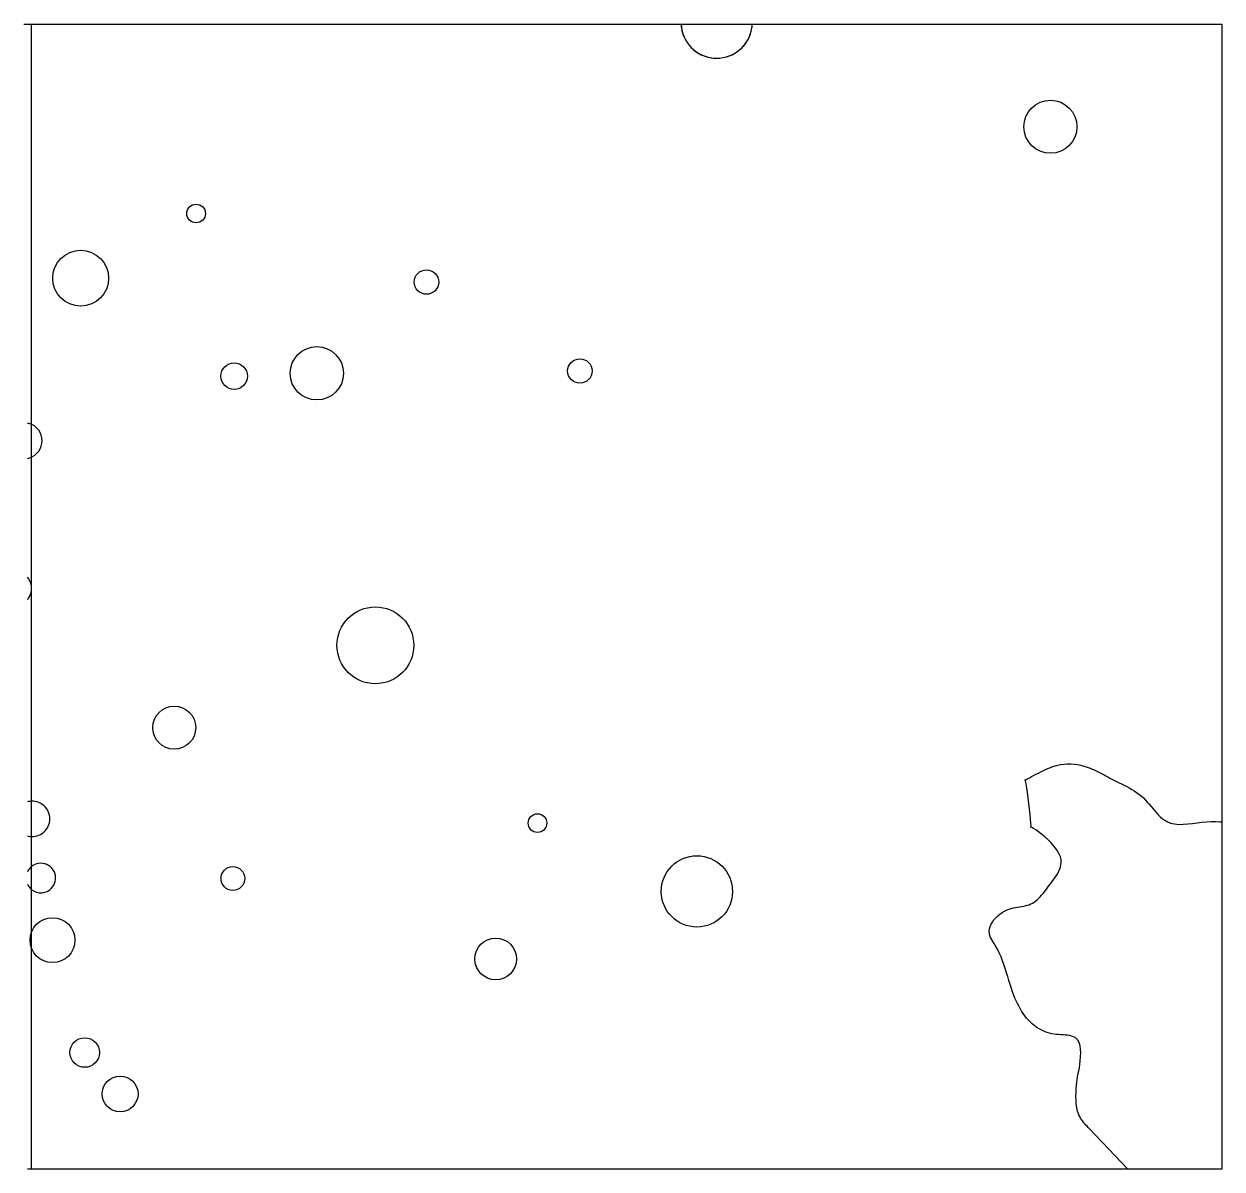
# Model space of a CAD drawing. Extents: x 2.05 to 3.08, y -0.44 to 0.54.
import ezdxf

# ---------------------------------------------------------------- set-up
doc = ezdxf.new("R2010")
doc.units = 0
for name, color, linetype in [('LAYER1', 7, 'CONTINUOUS'), ('LAYER10', 1, 'CONTINUOUS'), ('LAYER12', 5, 'CONTINUOUS')]:
    doc.layers.add(name, color=color, linetype=linetype)

msp = doc.modelspace()

# ---------------------------------------------------------------- linework, layer by layer
at = {"layer": 'LAYER1', "color": 7, "linetype": 'CONTINUOUS'}
for centre, radius in [((2.9277, 0.4543), 0.0228), ((2.1938, 0.3798), 0.008), ((2.0946, 0.3242), 0.024), ((2.3917, 0.3209), 0.0105), ((2.2975, 0.2425), 0.0229), ((2.2265, 0.2401), 0.0114), ((2.5235, 0.2445), 0.0105), ((2.3478, 0.0088), 0.033), ((2.175, -0.0619), 0.0185), ((2.4871, -0.1439), 0.008), ((2.624, -0.2026), 0.0306), ((2.2254, -0.1915), 0.0102), ((2.0704, -0.2445), 0.0193), ((2.4512, -0.2606), 0.0179), ((2.0981, -0.341), 0.0127), ((2.1285, -0.3766), 0.0154)]:
    msp.add_circle(centre, radius, dxfattribs=at)
for centre, radius, start, end in [((2.641, 0.5438), 0.0306, -177.8136, -171.5537), ((2.641, 0.5438), 0.0306, -177.8136, -8.4463), ((2.641, 0.5438), 0.0306, -171.5537, -8.4462), ((2.641, 0.5438), 0.0306, -8.4463, -2.1864), ((2.641, 0.5438), 0.0306, -8.4463, -2.1864), ((2.0461, 0.1846), 0.0154, 71.7646, 79.4698), ((2.0461, 0.1846), 0.0154, -71.7645, 71.7646), ((2.0461, 0.1846), 0.0154, -79.4701, -71.7643), ((2.0381, 0.0577), 0.0144, 27.4535, 41.6187), ((2.0381, 0.0577), 0.0144, -27.4535, 27.4535), ((2.0381, 0.0577), 0.0144, -41.6189, -27.4616), ((2.0529, -0.1403), 0.0152, 97.6482, 105.3665), ((2.0529, -0.1403), 0.0152, -0.1349, 97.6478), ((2.0529, -0.1403), 0.0152, -97.6482, -0.1349), ((2.0529, -0.1403), 0.0152, -105.3665, -97.6487), ((2.0604, -0.1911), 0.0127, 138.6404, 155.3197), ((2.0604, -0.1911), 0.0127, -53.2635, 138.6405), ((2.0604, -0.1911), 0.0127, -155.328, -138.6384), ((2.0604, -0.1911), 0.0127, -138.6404, -53.2637)]:
    msp.add_arc(centre, radius, start, end, dxfattribs=at)
at = {"layer": 'LAYER10', "color": 1, "linetype": 'CONTINUOUS'}
for points in [[(2.9612, -0.4065), (2.9602, -0.4055), (2.9592, -0.4044), (2.9582, -0.4033), (2.9572, -0.4022), (2.9562, -0.401), (2.9553, -0.3998), (2.9544, -0.3986), (2.9536, -0.3973), (2.9529, -0.3959), (2.9522, -0.3945), (2.9516, -0.3929), (2.9511, -0.3913), (2.9504, -0.3883), (2.95, -0.3851), (2.9498, -0.3818), (2.9497, -0.3785), (2.9498, -0.3752), (2.9499, -0.3721), (2.9502, -0.3691), (2.9504, -0.3665), (2.9507, -0.3643), (2.9509, -0.3625), (2.9511, -0.3613), (2.9512, -0.3608), (2.9512, -0.3608), (2.9512, -0.3608), (2.9512, -0.3608), (2.9512, -0.3608), (2.9512, -0.3608), (2.9512, -0.3608), (2.9512, -0.3608), (2.9512, -0.3608), (2.9512, -0.3608), (2.9512, -0.3608), (2.9512, -0.3608), (2.9512, -0.3608), (2.9513, -0.3601), (2.9517, -0.3587), (2.9521, -0.3566), (2.9526, -0.3541), (2.953, -0.3512), (2.9534, -0.348), (2.9537, -0.3447), (2.9538, -0.3414), (2.9536, -0.3382), (2.9532, -0.3352), (2.9524, -0.3325), (2.9512, -0.3303), (2.9502, -0.3291), (2.9489, -0.3282), (2.9475, -0.3274), (2.946, -0.3269), (2.9443, -0.3265), (2.9425, -0.3262), (2.9407, -0.326), (2.9387, -0.3258), (2.9368, -0.3257), (2.9348, -0.3256), (2.9329, -0.3254), (2.9309, -0.3252), (2.9289, -0.3249), (2.927, -0.3244), (2.9251, -0.3239), (2.9232, -0.3232), (2.9214, -0.3225), (2.9197, -0.3216), (2.9181, -0.3207), (2.9165, -0.3197), (2.9149, -0.3186), (2.9134, -0.3175), (2.912, -0.3163), (2.9107, -0.315), (2.909, -0.3132), (2.9073, -0.3114), (2.9058, -0.3095), (2.9044, -0.3075), (2.903, -0.3054), (2.9017, -0.3032), (2.9005, -0.301), (2.8994, -0.2988), (2.8983, -0.2965), (2.8973, -0.2942), (2.8964, -0.2919), (2.8955, -0.2896), (2.8943, -0.2861), (2.8931, -0.2827), (2.8921, -0.2792), (2.8911, -0.2758), (2.89, -0.2724), (2.889, -0.2689), (2.8878, -0.2655), (2.8866, -0.2621), (2.8853, -0.2588), (2.8838, -0.2554), (2.8822, -0.2522), (2.8803, -0.2489), (2.8798, -0.2481), (2.8793, -0.2472), (2.8788, -0.2464), (2.8782, -0.2456), (2.8777, -0.2447), (2.8773, -0.2439), (2.8768, -0.243), (2.8764, -0.2422), (2.876, -0.2413), (2.8757, -0.2405), (2.8755, -0.2396), (2.8753, -0.2387), (2.8752, -0.2368), (2.8754, -0.2348), (2.8759, -0.2328), (2.8768, -0.2308), (2.8779, -0.2289), (2.8792, -0.227), (2.8808, -0.2253), (2.8825, -0.2236), (2.8844, -0.2221), (2.8864, -0.2207), (2.8884, -0.2195), (2.8906, -0.2185), (2.8923, -0.2178), (2.8941, -0.2173), (2.8959, -0.2168), (2.8977, -0.2164), (2.8994, -0.2161), (2.9012, -0.2158), (2.9029, -0.2156), (2.9046, -0.2153), (2.9062, -0.2149), (2.9078, -0.2145), (2.9094, -0.214), (2.9109, -0.2134), (2.9124, -0.2127), (2.9138, -0.2118), (2.9151, -0.2108), (2.9165, -0.2097), (2.9177, -0.2085), (2.919, -0.2072), (2.9202, -0.2058), (2.9214, -0.2044), (2.9226, -0.2029), (2.9238, -0.2014), (2.925, -0.1998), (2.9262, -0.1982), (2.9277, -0.1962), (2.9292, -0.1942), (2.9307, -0.1922), (2.9322, -0.1901), (2.9335, -0.1881), (2.9346, -0.186), (2.9356, -0.1839), (2.9363, -0.1817), (2.9368, -0.1796), (2.937, -0.1774), (2.9369, -0.1751), (2.9364, -0.1729), (2.9351, -0.1699), (2.9333, -0.1668), (2.9311, -0.1639), (2.9285, -0.161), (2.9257, -0.1582), (2.9229, -0.1557), (2.9201, -0.1534), (2.9174, -0.1514), (2.9151, -0.1497), (2.9132, -0.1485), (2.9118, -0.1477), (2.911, -0.1474), (2.911, -0.1474), (2.911, -0.1474), (2.911, -0.1475), (2.911, -0.1475), (2.911, -0.1475), (2.911, -0.1475), (2.911, -0.1475), (2.911, -0.1475), (2.911, -0.1475), (2.911, -0.1475), (2.911, -0.1475), (2.911, -0.1474), (2.9111, -0.1463), (2.911, -0.1439), (2.9107, -0.1405), (2.9103, -0.1364), (2.9098, -0.1319), (2.9092, -0.1271), (2.9086, -0.1223), (2.908, -0.1177), (2.9075, -0.1136), (2.9069, -0.1103), (2.9064, -0.1079), (2.9061, -0.1068), (2.906, -0.1067), (2.906, -0.1067), (2.906, -0.1067), (2.9059, -0.1067), (2.9059, -0.1067), (2.9059, -0.1067), (2.9059, -0.1067), (2.9059, -0.1068), (2.9059, -0.1068), (2.906, -0.1068), (2.906, -0.1068), (2.9061, -0.1068), (2.9066, -0.1066), (2.9074, -0.1062), (2.9085, -0.1057), (2.9099, -0.1049), (2.9115, -0.104), (2.9133, -0.103), (2.9153, -0.102), (2.9174, -0.1009), (2.9196, -0.0998), (2.9219, -0.0987), (2.9241, -0.0976), (2.9264, -0.0967), (2.9298, -0.0954), (2.9331, -0.0945), (2.9364, -0.0937), (2.9395, -0.0933), (2.9425, -0.093), (2.9454, -0.093), (2.9483, -0.0932), (2.9511, -0.0936), (2.9539, -0.0942), (2.9566, -0.0949), (2.9593, -0.0958), (2.9619, -0.0968), (2.9636, -0.0975), (2.9653, -0.0982), (2.967, -0.099), (2.9687, -0.0999), (2.9704, -0.1007), (2.9721, -0.1016), (2.9738, -0.1025), (2.9754, -0.1034), (2.9771, -0.1043), (2.9788, -0.1052), (2.9805, -0.1061), (2.9822, -0.107), (2.9845, -0.1081), (2.9867, -0.1092), (2.9889, -0.1103), (2.9911, -0.1114), (2.9933, -0.1126), (2.9955, -0.1137), (2.9976, -0.1149), (2.9997, -0.1162), (3.0018, -0.1176), (3.0038, -0.119), (3.0057, -0.1206), (3.0076, -0.1223), (3.0093, -0.124), (3.011, -0.1258), (3.0127, -0.1277), (3.0143, -0.1297), (3.0159, -0.1316), (3.0175, -0.1335), (3.0191, -0.1353), (3.0207, -0.1371), (3.0224, -0.1387), (3.0241, -0.1402), (3.026, -0.1415), (3.0278, -0.1426), (3.031, -0.1439), (3.0345, -0.1446), (3.0381, -0.145), (3.0418, -0.1449), (3.0457, -0.1446), (3.0497, -0.1442), (3.0537, -0.1436), (3.0577, -0.1431), (3.0618, -0.1427), (3.0658, -0.1424), (3.0697, -0.1424), (3.0735, -0.1427), (3.0737, -0.1428), (3.0738, -0.1428), (3.074, -0.1428), (3.0741, -0.1428), (3.0742, -0.1428), (3.0744, -0.1429), (3.0745, -0.1429), (3.0747, -0.1429), (3.0748, -0.1429), (3.0749, -0.143), (3.0751, -0.143), (3.0752, -0.143)], [(2.9612, -0.4065), (2.9943, -0.4411)]]:
    msp.add_lwpolyline(points, dxfattribs=at)
at = {"layer": 'LAYER12', "color": 5, "linetype": 'CONTINUOUS'}
for points in [[(2.0459, 0.5426), (2.0492, 0.5426)], [(2.0492, 0.5426), (3.0752, 0.5426)], [(2.0522, 0.5426), (2.0522, 0.5393)], [(2.0522, 0.5393), (2.0522, 0.5278)], [(3.0752, 0.5393), (3.0752, 0.5426)], [(3.0752, -0.4411), (3.0752, 0.5393)], [(2.0522, 0.5278), (2.0522, -0.3876)], [(2.0522, -0.3876), (2.0522, -0.4411)], [(2.987, -0.4411), (2.0489, -0.4411)], [(3.0752, -0.4411), (2.987, -0.4411)]]:
    msp.add_lwpolyline(points, dxfattribs=at)

doc.saveas('drawing.dxf')
